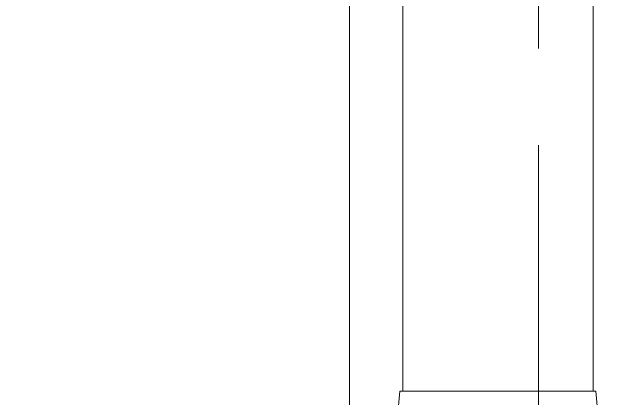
# Model space of a CAD drawing. Header units: millimetres. Extents: x 54 to 415, y 5 to 258.
# Drawn here: x 276.57 to 292.37, y 205.89 to 216.06 of the extents above; entities that cross this region are included whole.
import ezdxf

# ---------------------------------------------------------------- set-up
doc = ezdxf.new("R2010")
doc.units = ezdxf.units.MM
doc.linetypes.add('CENTERX2', pattern=[20.32, 12.7, -2.54, 2.54, -2.54])

msp = doc.modelspace()

# ---------------------------------------------------------------- linework, layer by layer
at = {"color": 7, "linetype": 'CENTERX2', "lineweight": 0}
msp.add_line((290.39194, 118.57538), (290.39194, 231.56864), dxfattribs=at)
at = {"color": 7, "linetype": 'Continuous', "lineweight": 15}
for p, q in [((285.42527, 226.84593), (285.42527, 118.77545)), ((286.82527, 224.28602), (286.82527, 206.09069)), ((291.82527, 206.09069), (291.82527, 224.28602)), ((286.75026, 206.09069), (286.69171, 205.42144)), ((286.75055, 206.09069), (291.89999, 206.09069)), ((291.8236, 206.09069), (286.82694, 206.09069)), ((291.95883, 205.42144), (291.90028, 206.09069))]:
    msp.add_line(p, q, dxfattribs=at)
at = {"color": 7, "linetype": 'CENTERX2', "lineweight": 0}
msp.add_circle((290.39194, 172.81069), 62.01667, dxfattribs=at)
at = {"color": 7, "linetype": 'Continuous', "lineweight": 15}
msp.add_ellipse((285.25186, 172.81069), major_axis=(0, 54.03554), ratio=0.95356842, start_param=0, end_param=3.14159265, dxfattribs=at)

doc.saveas('drawing.dxf')
